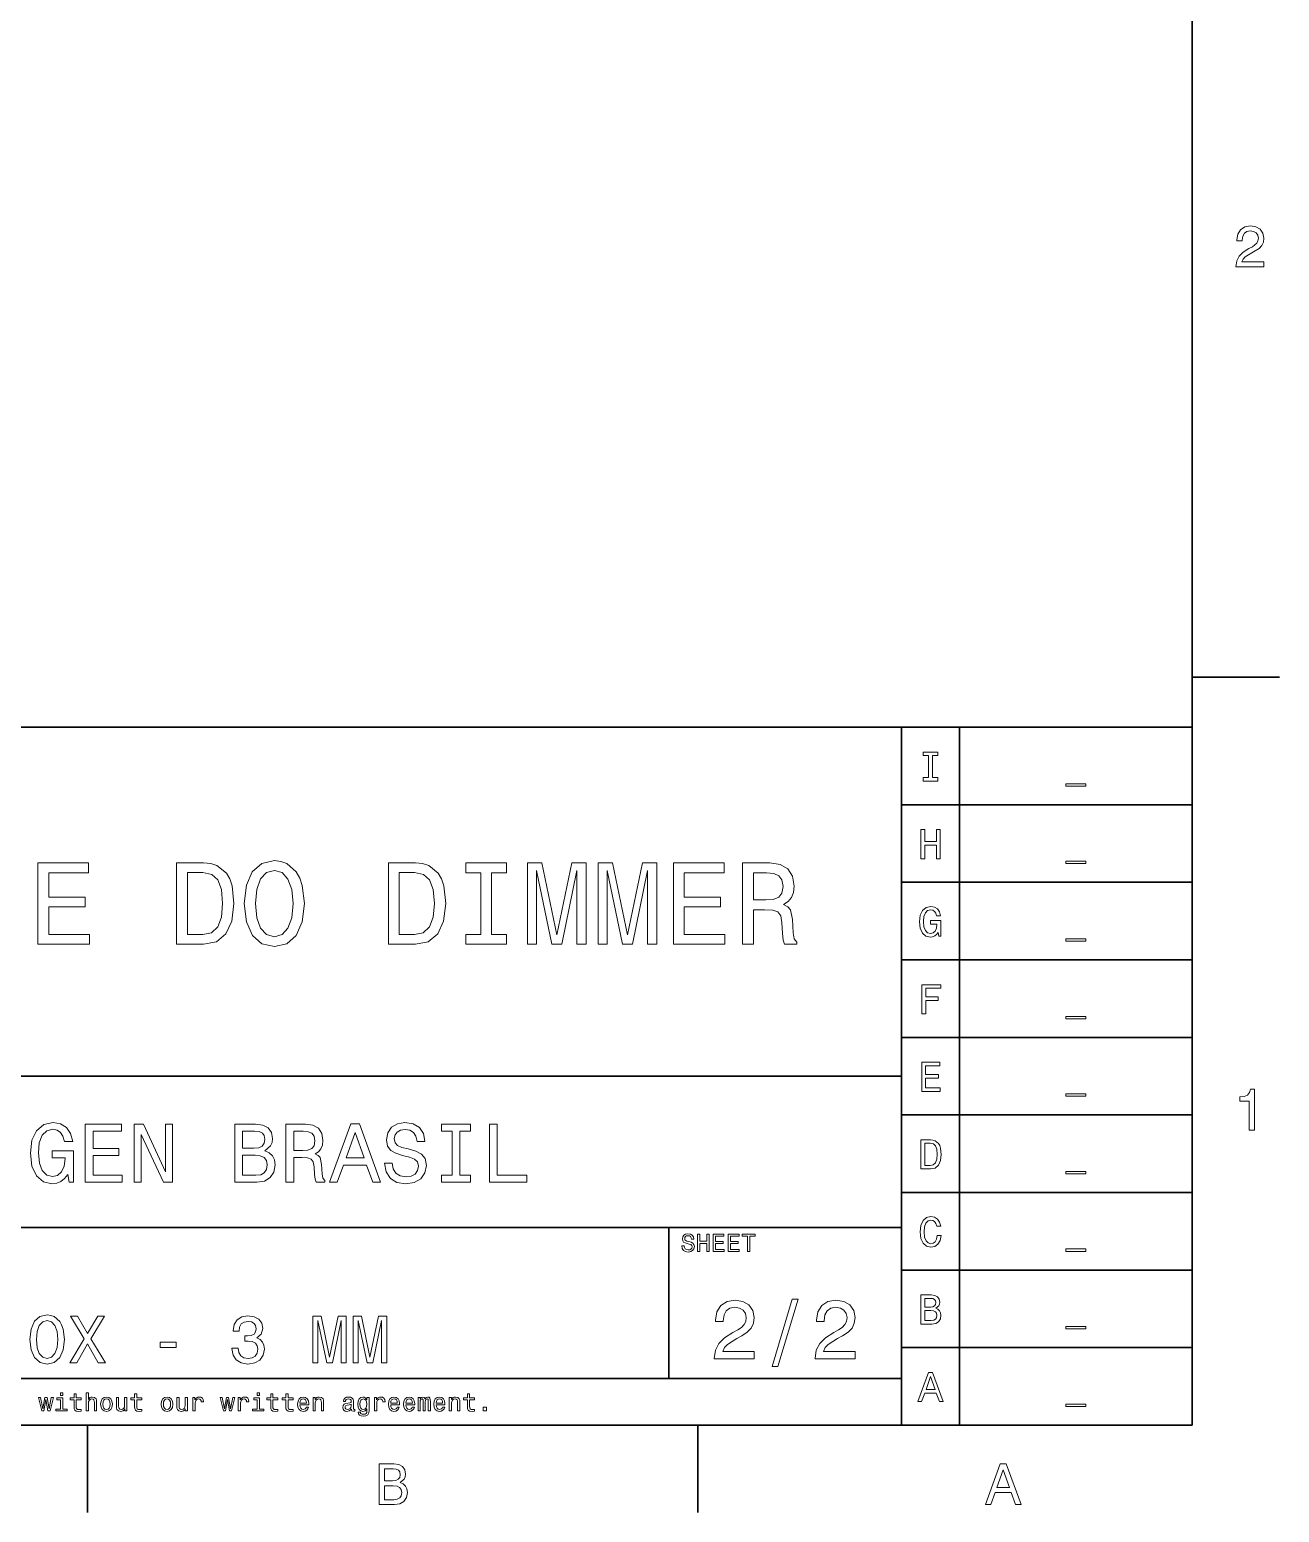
# Model space of a CAD drawing. Extents: x 0 to 420, y 0 to 297.
# Drawn here: x 310 to 417.5, y 2.5 to 130 of the extents above; entities that cross this region are included whole.
import ezdxf

# ---------------------------------------------------------------- set-up
doc = ezdxf.new("R2010")
doc.units = 0

msp = doc.modelspace()

# ---------------------------------------------------------------- linework, layer by layer
at = {"color": 7, "lineweight": 35}
for p, q in [((410, 10), (410, 287)), ((220, 70), (410, 70)), ((385, 10), (385, 70)), ((390, 10), (390, 70)), ((410, 70), (410, 10)), ((385, 63.333332), (410, 63.333332)), ((385, 56.666668), (410, 56.666668)), ((385, 50), (410, 50)), ((385, 43.333332), (410, 43.333332)), ((220, 40), (385, 40)), ((385, 36.666668), (410, 36.666668)), ((385, 30), (410, 30)), ((220, 27), (385, 27)), ((385, 23.333334), (410, 23.333334)), ((385, 16.666666), (410, 16.666666)), ((220, 14), (385, 14)), ((10, 10), (410, 10)), ((220, 10), (410, 10))]:
    msp.add_line(p, q, dxfattribs=at)
at = {"color": 7, "lineweight": 35, "ltscale": 0.1875}
for p, q in [((410, 74.300003), (417.5, 74.300003)), ((315, 10), (315, 2.5)), ((367.5, 10), (367.5, 2.5))]:
    msp.add_line(p, q, dxfattribs=at)
at = {"color": 7, "lineweight": 35, "ltscale": 0.325}
msp.add_line((365, 14), (365, 27), dxfattribs=at)
at = {"color": 7, "lineweight": 13}
for points in [[(413.76947, 109.566788), (416.175079, 109.566788), (416.175079, 110.000504), (414.273773, 110.000504), (414.3797, 110.237534), (414.561249, 110.434219), (415.121033, 110.79229), (415.418579, 110.943588), (415.751434, 111.160446), (415.988464, 111.412613), (416.124634, 111.710159), (416.175079, 112.048058), (416.089355, 112.471687), (415.852325, 112.804543), (415.489197, 113.016357), (415.020172, 113.092003), (414.536041, 113.006271), (414.167877, 112.769234), (413.930847, 112.390999), (413.850159, 111.891716), (413.850159, 111.821114), (414.309082, 111.821114), (414.309082, 111.861458), (414.354462, 112.204399), (414.490631, 112.456558), (414.707489, 112.617943), (414.994965, 112.673416), (415.287476, 112.622986), (415.504333, 112.496902), (415.645538, 112.300217), (415.695984, 112.053101), (415.660675, 111.821114), (415.56485, 111.624428), (415.403473, 111.452957), (415.181549, 111.301659), (414.884003, 111.140274), (414.389771, 110.827591), (414.041779, 110.494743), (413.835022, 110.091286), (413.76947, 109.581917)], [(387.33429, 65.659821), (386.873199, 65.659821), (386.873199, 65.357224), (388.126801, 65.357224), (388.126801, 65.659821), (387.66571, 65.659821), (387.66571, 67.554626), (388.126801, 67.554626), (388.126801, 67.857224), (386.873199, 67.857224), (386.873199, 67.554626), (387.33429, 67.554626)], [(399.132568, 65.140724), (399.132568, 64.938995), (400.867432, 64.938995), (400.867432, 65.140724)], [(386.664276, 58.690563), (386.999298, 58.690563), (386.999298, 59.864914), (388.000732, 59.864914), (388.000732, 58.690563), (388.332123, 58.690563), (388.332123, 61.190563), (388.000732, 61.190563), (388.000732, 60.171112), (386.999298, 60.171112), (386.999298, 61.190563), (386.664276, 61.190563)], [(310.737732, 51.333572), (315.175781, 51.333572), (315.175781, 52.180836), (311.66571, 52.180836), (311.66571, 54.551151), (314.792511, 54.551151), (314.792511, 55.388329), (311.66571, 55.388329), (311.66571, 57.486309), (315.095093, 57.486309), (315.095093, 58.333572), (310.737732, 58.333572)], [(324.989899, 58.333572), (322.659943, 58.333572), (322.659943, 51.333572), (324.989899, 51.333572), (326.089325, 51.555473), (326.906342, 52.231266), (327.410645, 53.330692), (327.592224, 54.833572), (327.430847, 56.366714), (327.229095, 56.971901), (326.946686, 57.456051), (326.129669, 58.111671), (325.595093, 58.273052)], [(324.919312, 57.496395), (325.685883, 57.3451), (326.210388, 56.881123), (326.523041, 56.054031), (326.623901, 54.833572), (326.51297, 53.653458), (326.200287, 52.826366), (325.66571, 52.33213), (324.919312, 52.17075), (323.597992, 52.17075), (323.597992, 57.496395)], [(328.479828, 54.833572), (328.661377, 53.260086), (329.185883, 52.100143), (330.002869, 51.384007), (331.072052, 51.14193), (332.131104, 51.384007), (332.958221, 52.100143), (333.472626, 53.260086), (333.664246, 54.833572), (333.472626, 56.396973), (333.250732, 57.032421), (332.958221, 57.556915), (332.131104, 58.273052), (331.626801, 58.454609), (331.072052, 58.525215), (329.992798, 58.273052), (329.175781, 57.567001), (328.661377, 56.407059)], [(329.44812, 54.833572), (329.559082, 56.054031), (329.891937, 56.951729), (330.406342, 57.496395), (331.072052, 57.688038), (331.727661, 57.496395), (332.242065, 56.941643), (332.574921, 56.043945), (332.695953, 54.833572), (332.574921, 53.61311), (332.242065, 52.715416), (331.727661, 52.17075), (331.072052, 51.989193), (330.406342, 52.17075), (329.891937, 52.715416), (329.559082, 53.603024)], [(343.206055, 58.333572), (340.876068, 58.333572), (340.876068, 51.333572), (343.206055, 51.333572), (344.305481, 51.555473), (345.122467, 52.231266), (345.626801, 53.330692), (345.80835, 54.833572), (345.646973, 56.366714), (345.445251, 56.971901), (345.162811, 57.456051), (344.345825, 58.111671), (343.811218, 58.273052)], [(343.135437, 57.496395), (343.902008, 57.3451), (344.426514, 56.881123), (344.739197, 56.054031), (344.840057, 54.833572), (344.729095, 53.653458), (344.416412, 52.826366), (343.881836, 52.33213), (343.135437, 52.17075), (341.814117, 52.17075), (341.814117, 57.496395)], [(348.824188, 52.180836), (347.533142, 52.180836), (347.533142, 51.333572), (351.043213, 51.333572), (351.043213, 52.180836), (349.752136, 52.180836), (349.752136, 57.486309), (351.043213, 57.486309), (351.043213, 58.333572), (347.533142, 58.333572), (347.533142, 57.486309), (348.824188, 57.486309)], [(352.838623, 51.333572), (353.615265, 51.333572), (353.615265, 57.688038), (354.926514, 51.333572), (355.793945, 51.333572), (357.095093, 57.688038), (357.095093, 51.333572), (357.881836, 51.333572), (357.881836, 58.333572), (356.651276, 58.333572), (355.360229, 52.160664), (354.079224, 58.333572), (352.838623, 58.333572)], [(358.910645, 51.333572), (359.687317, 51.333572), (359.687317, 57.688038), (360.998535, 51.333572), (361.865967, 51.333572), (363.167145, 57.688038), (363.167145, 51.333572), (363.953888, 51.333572), (363.953888, 58.333572), (362.723328, 58.333572), (361.432251, 52.160664), (360.151276, 58.333572), (358.910645, 58.333572)], [(365.386169, 51.333572), (369.824188, 51.333572), (369.824188, 52.180836), (366.314087, 52.180836), (366.314087, 54.551151), (369.440918, 54.551151), (369.440918, 55.388329), (366.314087, 55.388329), (366.314087, 57.486309), (369.7435, 57.486309), (369.7435, 58.333572), (365.386169, 58.333572)], [(371.327087, 51.333572), (372.265106, 51.333572), (372.265106, 54.288902), (373.223328, 54.288902), (373.929382, 54.258644), (374.373169, 54.117435), (374.615265, 53.78458), (374.716125, 53.18948), (374.766541, 52.2817), (374.827087, 51.6866), (374.94812, 51.333572), (376.007202, 51.333572), (376.007202, 51.525215), (375.775208, 51.807636), (375.694519, 52.33213), (375.623901, 53.461815), (375.452423, 54.298988), (375.220459, 54.561237), (374.85733, 54.75288), (375.260803, 55.005043), (375.543213, 55.358067), (375.724762, 55.801872), (375.785278, 56.336456), (375.644073, 57.183716), (375.240601, 57.819164), (374.574921, 58.20245), (373.667114, 58.333572), (371.327087, 58.333572)], [(373.404877, 57.476223), (374.020142, 57.415707), (374.453857, 57.224064), (374.726196, 56.871037), (374.816986, 56.31628), (374.716125, 55.731266), (374.443787, 55.378242), (373.979797, 55.196686), (373.34436, 55.146252), (372.265106, 55.146252), (372.265106, 57.476223)], [(399.132568, 58.474064), (399.132568, 58.272335), (400.867432, 58.272335), (400.867432, 58.474064)], [(388.159241, 52.35891), (388.220459, 52.023895), (388.400574, 52.023895), (388.400574, 53.37476), (387.489197, 53.37476), (387.489197, 53.068565), (388.051147, 53.068565), (388.051147, 53.046951), (388.007935, 52.715538), (387.89267, 52.470581), (387.716156, 52.315681), (387.496399, 52.265251), (387.251434, 52.33009), (387.060516, 52.524616), (386.938049, 52.845222), (386.894806, 53.284702), (386.934448, 53.720581), (387.056915, 54.041187), (387.251434, 54.23571), (387.514404, 54.304153), (387.694519, 54.268131), (387.842224, 54.167267), (387.950287, 53.997959), (388.011536, 53.771015), (388.368164, 53.771015), (388.274506, 54.116837), (388.097992, 54.376202), (387.849426, 54.534702), (387.536041, 54.592339), (387.125366, 54.502281), (386.815552, 54.239311), (386.617432, 53.825047), (386.548981, 53.273895), (386.617432, 52.719139), (386.815552, 52.304874), (387.107361, 52.041908), (387.474792, 51.955452), (387.680115, 51.984268), (387.863831, 52.056316), (388.022339, 52.182396)], [(399.132568, 51.807396), (399.132568, 51.605667), (400.867432, 51.605667), (400.867432, 51.807396)], [(386.761536, 45.357231), (387.096558, 45.357231), (387.096558, 46.506367), (388.148407, 46.506367), (388.148407, 46.805359), (387.096558, 46.805359), (387.096558, 47.554638), (388.389771, 47.554638), (388.389771, 47.857231), (386.761536, 47.857231)], [(399.132568, 45.140732), (399.132568, 44.939003), (400.867432, 44.939003), (400.867432, 45.140732)], [(386.74353, 38.690563), (388.328522, 38.690563), (388.328522, 38.993156), (387.074921, 38.993156), (387.074921, 39.839699), (388.19165, 39.839699), (388.19165, 40.138691), (387.074921, 40.138691), (387.074921, 40.88797), (388.299713, 40.88797), (388.299713, 41.190563), (386.74353, 41.190563)], [(399.132568, 38.474064), (399.132568, 38.272335), (400.867432, 38.272335), (400.867432, 38.474064)], [(414.909241, 35.366787), (415.368164, 35.366787), (415.368164, 38.892002), (415.025208, 38.892002), (414.934448, 38.584366), (414.752899, 38.377594), (414.475525, 38.256557), (414.092224, 38.216209), (414.092224, 37.858143), (414.909241, 37.858143)], [(313.306915, 31.551153), (313.429382, 30.881124), (313.789612, 30.881124), (313.789612, 33.582855), (311.966858, 33.582855), (311.966858, 32.970463), (313.090759, 32.970463), (313.090759, 32.927235), (313.004303, 32.264408), (312.773773, 31.774496), (312.420746, 31.464699), (311.981262, 31.363834), (311.491333, 31.493517), (311.109497, 31.882565), (310.864532, 32.523777), (310.778076, 33.402737), (310.85733, 34.274498), (311.102295, 34.915707), (311.491333, 35.304756), (312.017273, 35.441643), (312.377502, 35.369598), (312.672913, 35.16787), (312.889038, 34.82925), (313.011536, 34.375362), (313.724792, 34.375362), (313.537445, 35.067001), (313.184418, 35.585735), (312.687317, 35.902737), (312.060516, 36.018013), (311.239197, 35.837898), (310.619598, 35.311958), (310.223328, 34.483429), (310.086456, 33.381126), (310.223328, 32.271614), (310.619598, 31.443085), (311.203156, 30.917147), (311.938019, 30.744236), (312.348694, 30.801874), (312.716125, 30.945967), (313.033142, 31.198128)], [(314.812683, 30.881124), (317.982697, 30.881124), (317.982697, 31.486311), (315.475494, 31.486311), (315.475494, 33.179394), (317.708923, 33.179394), (317.708923, 33.777378), (315.475494, 33.777378), (315.475494, 35.275936), (317.925049, 35.275936), (317.925049, 35.881126), (314.812683, 35.881126)], [(319.020172, 30.881124), (319.618134, 30.881124), (319.618134, 34.980549), (321.534576, 30.881124), (322.305481, 30.881124), (322.305481, 35.881126), (321.700287, 35.881126), (321.700287, 31.7817), (319.805481, 35.881126), (319.020172, 35.881126)], [(330.237732, 33.582855), (330.742065, 34.000721), (330.871765, 34.2817), (330.914978, 34.627522), (330.82132, 35.16787), (330.540344, 35.556915), (330.086456, 35.79467), (329.452454, 35.881126), (327.672913, 35.881126), (327.672913, 30.881124), (329.553314, 30.881124), (330.223328, 30.981989), (330.720459, 31.277378), (331.030243, 31.745678), (331.138306, 32.379684), (331.073486, 32.804756), (330.900574, 33.157784), (330.619598, 33.417149)], [(332.067719, 30.881124), (332.737732, 30.881124), (332.737732, 32.992077), (333.42218, 32.992077), (333.926514, 32.970463), (334.2435, 32.869598), (334.416412, 32.631844), (334.488464, 32.206772), (334.524475, 31.558357), (334.567719, 31.133286), (334.654175, 30.881124), (335.410645, 30.881124), (335.410645, 31.018013), (335.244934, 31.219742), (335.187317, 31.594381), (335.136871, 32.401299), (335.014404, 32.999279), (334.848694, 33.1866), (334.589325, 33.323486), (334.877502, 33.503601), (335.079254, 33.755764), (335.208923, 34.072765), (335.252167, 34.454613), (335.151306, 35.059799), (334.863098, 35.513687), (334.387604, 35.787464), (333.739197, 35.881126), (332.067719, 35.881126)], [(335.82132, 30.881124), (336.484131, 30.881124), (337.010071, 32.350864), (339.005768, 32.350864), (339.531677, 30.881124), (340.208923, 30.881124), (338.378967, 35.888329), (337.644073, 35.888329)], [(341.210358, 32.530979), (340.554749, 32.530979), (340.698853, 31.767292), (341.059082, 31.205332), (341.613831, 30.866714), (342.363098, 30.744236), (343.105194, 30.85951), (343.659943, 31.176514), (344.01297, 31.673632), (344.142639, 32.32925), (344.034576, 32.920029), (343.731995, 33.301872), (343.242065, 33.554035), (342.586456, 33.741356), (342.024475, 33.878242), (341.657043, 34.036743), (341.44812, 34.267292), (341.38327, 34.627522), (341.44812, 34.951729), (341.635437, 35.196686), (341.923615, 35.362392), (342.319885, 35.420029), (342.723328, 35.347984), (343.040344, 35.153458), (343.249268, 34.82925), (343.350128, 34.389771), (344.005768, 34.389771), (344.005768, 34.404179), (343.890472, 35.081413), (343.55188, 35.585735), (343.018738, 35.902737), (342.298279, 36.010807), (341.649841, 35.902737), (341.145538, 35.600143), (340.82132, 35.131844), (340.706055, 34.526657), (340.799713, 33.986313), (341.073486, 33.618877), (341.505768, 33.37392), (342.096527, 33.1866), (342.680115, 33.020893), (343.119598, 32.862392), (343.386169, 32.631844), (343.479828, 32.257206), (343.393372, 31.87536), (343.170013, 31.587177), (342.831421, 31.407061), (342.391937, 31.349424), (341.902008, 31.428675), (341.527374, 31.659222), (341.289612, 32.033863)], [(346.354462, 31.486311), (345.432281, 31.486311), (345.432281, 30.881124), (347.939484, 30.881124), (347.939484, 31.486311), (347.017273, 31.486311), (347.017273, 35.275936), (347.939484, 35.275936), (347.939484, 35.881126), (345.432281, 35.881126), (345.432281, 35.275936), (346.354462, 35.275936)], [(349.560516, 30.881124), (352.773773, 30.881124), (352.773773, 31.486311), (350.223328, 31.486311), (350.223328, 35.881126), (349.560516, 35.881126)], [(329.315552, 33.806198), (328.335724, 33.806198), (328.335724, 35.283142), (329.373199, 35.283142), (329.762238, 35.239914), (330.036011, 35.110229), (330.201721, 34.886887), (330.259369, 34.555477), (330.194519, 34.224064), (330.021606, 33.993515), (329.726227, 33.849422)], [(333.55188, 35.268734), (333.991333, 35.225506), (334.301147, 35.088615), (334.495667, 34.836456), (334.560516, 34.440201), (334.488464, 34.022335), (334.293945, 33.770172), (333.962524, 33.640491), (333.508636, 33.604469), (332.737732, 33.604469), (332.737732, 35.268734)], [(337.240631, 32.963257), (338.011536, 35.16787), (338.78241, 32.963257)], [(387.496399, 34.523895), (386.664276, 34.523895), (386.664276, 32.023895), (387.496399, 32.023895), (387.889038, 32.103146), (388.180847, 32.344501), (388.360962, 32.737152), (388.425812, 33.273895), (388.368164, 33.821445), (388.296112, 34.037582), (388.195251, 34.210495), (387.903473, 34.444645), (387.712555, 34.502281)], [(329.47406, 31.479107), (328.335724, 31.479107), (328.335724, 33.201008), (329.40921, 33.201008), (329.863098, 33.150578), (330.187317, 32.999279), (330.381836, 32.739914), (330.446686, 32.365273), (330.381836, 31.969021), (330.201721, 31.695246), (329.899139, 31.529539)], [(387.471191, 34.224903), (387.744965, 34.170868), (387.932281, 34.005165), (388.043945, 33.709774), (388.079987, 33.273895), (388.040344, 32.852425), (387.92868, 32.557037), (387.737762, 32.380524), (387.471191, 32.322887), (386.999298, 32.322887), (386.999298, 34.224903)], [(399.132568, 31.807396), (399.132568, 31.605667), (400.867432, 31.605667), (400.867432, 31.807396)], [(388.083588, 26.286623), (388.011536, 25.984028), (387.89267, 25.767891), (387.726959, 25.634605), (387.53244, 25.591377), (387.298279, 25.656219), (387.114563, 25.850742), (386.992065, 26.167746), (386.952454, 26.607227), (386.992065, 27.043106), (387.110962, 27.363712), (387.294678, 27.558235), (387.53244, 27.62668), (387.705322, 27.590656), (387.853027, 27.489792), (387.968292, 27.327688), (388.047546, 27.104345), (388.389771, 27.104345), (388.281708, 27.446564), (388.094391, 27.705931), (387.838623, 27.868034), (387.53244, 27.925671), (387.150574, 27.835613), (386.858795, 27.583452), (386.671478, 27.169188), (386.606628, 26.607227), (386.671478, 26.045267), (386.858795, 25.631002), (387.150574, 25.375238), (387.53244, 25.288784), (387.867432, 25.357227), (388.137604, 25.548149), (388.328522, 25.861549), (388.429413, 26.286623)], [(366.309082, 25.413544), (366.112396, 25.413544), (366.155609, 25.184437), (366.263702, 25.015848), (366.430115, 24.914265), (366.654907, 24.87752), (366.877533, 24.912102), (367.043945, 25.007204), (367.149841, 25.15634), (367.188751, 25.353025), (367.156342, 25.530258), (367.065552, 25.644812), (366.918579, 25.720461), (366.721893, 25.776655), (366.553314, 25.817722), (366.443085, 25.865273), (366.380402, 25.934437), (366.360962, 26.042505), (366.380402, 26.139769), (366.436584, 26.213255), (366.523041, 26.262968), (366.641937, 26.280258), (366.76297, 26.258644), (366.858063, 26.200287), (366.920746, 26.103025), (366.951019, 25.97118), (367.147705, 25.97118), (367.147705, 25.975504), (367.113098, 26.178673), (367.011536, 26.329969), (366.851593, 26.425072), (366.635437, 26.457491), (366.440918, 26.425072), (366.289612, 26.334293), (366.192352, 26.193804), (366.157776, 26.012247), (366.185883, 25.850143), (366.268005, 25.739912), (366.397705, 25.666426), (366.574921, 25.610229), (366.75, 25.560518), (366.881836, 25.512968), (366.961823, 25.443804), (366.989899, 25.331411), (366.963989, 25.216858), (366.896973, 25.130402), (366.79538, 25.076368), (366.663544, 25.059076), (366.516571, 25.082851), (366.404175, 25.152016), (366.332855, 25.264408)], [(367.450287, 24.918587), (367.651306, 24.918587), (367.651306, 25.623198), (368.252167, 25.623198), (368.252167, 24.918587), (368.451019, 24.918587), (368.451019, 26.418587), (368.252167, 26.418587), (368.252167, 25.806915), (367.651306, 25.806915), (367.651306, 26.418587), (367.450287, 26.418587)], [(368.798981, 24.918587), (369.75, 24.918587), (369.75, 25.100143), (368.997833, 25.100143), (368.997833, 25.608068), (369.667877, 25.608068), (369.667877, 25.787462), (368.997833, 25.787462), (368.997833, 26.23703), (369.732697, 26.23703), (369.732697, 26.418587), (368.798981, 26.418587)], [(370.100159, 24.918587), (371.051147, 24.918587), (371.051147, 25.100143), (370.298981, 25.100143), (370.298981, 25.608068), (370.969025, 25.608068), (370.969025, 25.787462), (370.298981, 25.787462), (370.298981, 26.23703), (371.033875, 26.23703), (371.033875, 26.418587), (370.100159, 26.418587)], [(371.755768, 24.918587), (371.95462, 24.918587), (371.95462, 26.23703), (372.408508, 26.23703), (372.408508, 26.418587), (371.299713, 26.418587), (371.299713, 26.23703), (371.755768, 26.23703)], [(399.132568, 25.14073), (399.132568, 24.939001), (400.867432, 24.939001), (400.867432, 25.14073)], [(368.904907, 15.700288), (372.341492, 15.700288), (372.341492, 16.319885), (369.625366, 16.319885), (369.776642, 16.658501), (370.036011, 16.939482), (370.835724, 17.451008), (371.260803, 17.667147), (371.736298, 17.976944), (372.074921, 18.337175), (372.26944, 18.762247), (372.341492, 19.244957), (372.219025, 19.850143), (371.880402, 20.325647), (371.361664, 20.628242), (370.69165, 20.736311), (370, 20.613832), (369.47406, 20.275215), (369.135437, 19.734871), (369.020172, 19.021614), (369.020172, 18.92075), (369.675781, 18.92075), (369.675781, 18.978386), (369.740631, 19.4683), (369.93515, 19.828529), (370.244965, 20.059078), (370.655609, 20.138329), (371.073486, 20.066282), (371.38327, 19.886166), (371.585022, 19.605186), (371.657043, 19.252161), (371.606628, 18.92075), (371.469727, 18.639769), (371.239197, 18.394812), (370.92218, 18.178675), (370.497101, 17.948126), (369.791077, 17.50144), (369.293945, 17.025936), (368.998566, 16.449568), (368.904907, 15.721902)], [(373.876068, 15.030259), (374.373199, 15.030259), (376.116699, 20.837175), (375.612396, 20.837175)], [(377.579254, 15.700288), (381.015839, 15.700288), (381.015839, 16.319885), (378.299713, 16.319885), (378.451019, 16.658501), (378.710358, 16.939482), (379.510071, 17.451008), (379.93515, 17.667147), (380.410645, 17.976944), (380.749268, 18.337175), (380.943787, 18.762247), (381.015839, 19.244957), (380.893372, 19.850143), (380.554749, 20.325647), (380.036011, 20.628242), (379.365997, 20.736311), (378.674347, 20.613832), (378.148407, 20.275215), (377.809784, 19.734871), (377.694519, 19.021614), (377.694519, 18.92075), (378.350128, 18.92075), (378.350128, 18.978386), (378.414978, 19.4683), (378.609497, 19.828529), (378.919312, 20.059078), (379.329956, 20.138329), (379.747833, 20.066282), (380.057617, 19.886166), (380.259369, 19.605186), (380.331421, 19.252161), (380.280975, 18.92075), (380.144073, 18.639769), (379.913544, 18.394812), (379.596527, 18.178675), (379.171478, 17.948126), (378.465424, 17.50144), (377.968292, 17.025936), (377.672913, 16.449568), (377.579254, 15.721902)], [(387.950287, 20.041426), (388.202454, 20.250359), (388.267303, 20.39085), (388.28891, 20.563761), (388.242065, 20.833933), (388.101593, 21.028458), (387.874634, 21.147333), (387.557648, 21.190561), (386.667877, 21.190561), (386.667877, 18.690561), (387.608063, 18.690561), (387.943085, 18.740993), (388.19165, 18.888687), (388.346558, 19.122837), (388.400574, 19.43984), (388.368164, 19.652376), (388.281708, 19.82889), (388.141205, 19.958572)], [(387.489197, 20.153097), (386.999298, 20.153097), (386.999298, 20.891569), (387.518005, 20.891569), (387.712555, 20.869957), (387.849426, 20.805115), (387.932281, 20.693443), (387.96109, 20.527737), (387.92868, 20.36203), (387.842224, 20.246758), (387.694519, 20.174711)], [(310.048981, 17.360229), (310.15271, 16.461096), (310.452423, 15.798271), (310.919281, 15.389049), (311.530243, 15.25072), (312.135437, 15.389049), (312.608063, 15.798271), (312.902008, 16.461096), (313.011505, 17.360229), (312.902008, 18.253601), (312.775208, 18.616714), (312.608063, 18.916426), (312.135437, 19.325649), (311.847229, 19.429394), (311.530243, 19.46974), (310.913513, 19.325649), (310.446655, 18.92219), (310.15271, 18.259365)], [(313.472595, 15.36023), (314.077789, 15.36023), (314.994232, 16.979828), (315.927948, 15.36023), (316.538879, 15.36023), (315.288177, 17.417868), (316.475494, 19.365993), (315.893341, 19.365993), (315.011505, 17.884726), (314.146942, 19.365993), (313.541779, 19.365993), (314.723328, 17.412104)], [(327.426483, 16.616714), (327.426483, 16.576368), (327.518707, 16.023054), (327.789612, 15.608069), (328.216125, 15.342939), (328.780945, 15.244957), (329.380371, 15.342939), (329.829956, 15.596541), (330.118134, 16), (330.221893, 16.518732), (330.175781, 16.858789), (330.048981, 17.135447), (329.841492, 17.348703), (329.564819, 17.504322), (329.939453, 17.815561), (330.072021, 18.311239), (329.985565, 18.760807), (329.737732, 19.100864), (329.33429, 19.314121), (328.780945, 19.38905), (328.262238, 19.296829), (327.864532, 19.043228), (327.605164, 18.639769), (327.518707, 18.103746), (327.518707, 18.0634), (328.031677, 18.0634), (328.077789, 18.432276), (328.227661, 18.697407), (328.469727, 18.858789), (328.809784, 18.916426), (329.109497, 18.870317), (329.328522, 18.749279), (329.46106, 18.553314), (329.512939, 18.288185), (329.46106, 18.005764), (329.322754, 17.815561), (329.080688, 17.700289), (328.752136, 17.665707), (328.527344, 17.671471), (328.527344, 17.216139), (328.809784, 17.227665), (329.172882, 17.175793), (329.443787, 17.037464), (329.605164, 16.812679), (329.662811, 16.518732), (329.599396, 16.184439), (329.432251, 15.9366), (329.167114, 15.78098), (328.815552, 15.729107), (328.452423, 15.786743), (328.187317, 15.959654), (328.020142, 16.236311), (327.956757, 16.616714)], [(334.377502, 15.36023), (334.82132, 15.36023), (334.82132, 18.991354), (335.570587, 15.36023), (336.066254, 15.36023), (336.809784, 18.991354), (336.809784, 15.36023), (337.259338, 15.36023), (337.259338, 19.360229), (336.556183, 19.360229), (335.81842, 15.832853), (335.086426, 19.360229), (334.377502, 19.360229)], [(337.84726, 15.36023), (338.291046, 15.36023), (338.291046, 18.991354), (339.040344, 15.36023), (339.536011, 15.36023), (340.27951, 18.991354), (340.27951, 15.36023), (340.729095, 15.36023), (340.729095, 19.360229), (340.025909, 19.360229), (339.288177, 15.832853), (338.556183, 19.360229), (337.84726, 19.360229)], [(387.568451, 18.989553), (386.999298, 18.989553), (386.999298, 19.850504), (387.536041, 19.850504), (387.76297, 19.825287), (387.925079, 19.74964), (388.022339, 19.619957), (388.054749, 19.432636), (388.022339, 19.234509), (387.932281, 19.097622), (387.780975, 19.014769)], [(310.602295, 17.360229), (310.66568, 18.057636), (310.855896, 18.570604), (311.149841, 18.881844), (311.530243, 18.991354), (311.904877, 18.881844), (312.198822, 18.564842), (312.389038, 18.051872), (312.458191, 17.360229), (312.389038, 16.662825), (312.198822, 16.149857), (311.904877, 15.838616), (311.530243, 15.73487), (311.149841, 15.838616), (310.855896, 16.149857), (310.66568, 16.657061)], [(399.132568, 18.474064), (399.132568, 18.272335), (400.867432, 18.272335), (400.867432, 18.474064)], [(321.242065, 16.680115), (322.636871, 16.680115), (322.636871, 17.135447), (321.242065, 17.135447)], [(386.404907, 12.023895), (386.736328, 12.023895), (386.999298, 12.758765), (387.997131, 12.758765), (388.260101, 12.023895), (388.598694, 12.023895), (387.683716, 14.527497), (387.316284, 14.527497)], [(387.114563, 13.064961), (387.5, 14.167267), (387.885437, 13.064961)], [(312.871765, 12.766211), (312.670776, 12.766211), (312.670776, 12.550073), (312.871765, 12.550073)], [(314.8862, 11.214337), (315.076385, 11.214337), (315.076385, 11.884366), (315.095856, 12.037825), (315.158508, 12.150216), (315.255798, 12.21938), (315.385468, 12.245317), (315.489227, 12.223703), (315.554077, 12.165346), (315.586487, 12.068084), (315.59729, 11.938401), (315.59729, 11.214337), (315.787476, 11.214337), (315.787476, 11.977305), (315.778839, 12.130764), (315.739929, 12.258286), (315.612427, 12.375), (315.413574, 12.416066), (315.305481, 12.400937), (315.212555, 12.359871), (315.134766, 12.295029), (315.076385, 12.206412), (315.076385, 12.766211), (314.8862, 12.766211)], [(329.786804, 12.766211), (329.585785, 12.766211), (329.585785, 12.550073), (329.786804, 12.550073)], [(311.257233, 11.214337), (311.430115, 12.199928), (311.603027, 11.214337), (311.784607, 11.214337), (312.069885, 12.375), (311.886169, 12.375), (311.693817, 11.389409), (311.523071, 12.375), (311.335022, 12.375), (311.164276, 11.389409), (310.971924, 12.375), (310.790344, 12.375), (311.075684, 11.214337)], [(312.865295, 11.37428), (312.865295, 12.336096), (312.376831, 12.336096), (312.376831, 12.173991), (312.67511, 12.173991), (312.67511, 11.37428), (312.286041, 11.37428), (312.286041, 11.214337), (313.258667, 11.214337), (313.258667, 11.37428)], [(313.840088, 12.173991), (313.840088, 11.59258), (313.853058, 11.404539), (313.913574, 11.274856), (314.034607, 11.199207), (314.239929, 11.173271), (314.464722, 11.184078), (314.464722, 11.348343), (314.300446, 11.335375), (314.151306, 11.352666), (314.07135, 11.4067), (314.036774, 11.497478), (314.030273, 11.625), (314.030273, 12.173991), (314.464722, 12.173991), (314.464722, 12.336096), (314.030273, 12.336096), (314.030273, 12.675432), (313.840088, 12.675432), (313.840088, 12.336096), (313.511536, 12.336096), (313.511536, 12.173991)], [(316.131165, 11.793588), (316.165741, 11.5299), (316.265167, 11.335375), (316.422943, 11.214337), (316.634766, 11.173271), (316.844421, 11.214337), (317.002197, 11.333214), (317.101624, 11.527738), (317.138367, 11.793588), (317.101624, 12.057277), (317.002197, 12.253963), (316.844421, 12.372839), (316.634766, 12.416066), (316.422943, 12.372839), (316.265167, 12.251801), (316.165741, 12.057277)], [(316.325684, 11.79575), (316.345123, 11.990274), (316.40564, 12.130764), (316.502899, 12.217219), (316.634766, 12.247478), (316.764435, 12.217219), (316.861694, 12.132925), (316.922211, 11.990274), (316.943848, 11.79575), (316.922211, 11.599064), (316.861694, 11.456412), (316.764435, 11.369957), (316.634766, 11.341859), (316.502899, 11.369957), (316.40564, 11.456412), (316.345123, 11.599064)], [(318.383301, 12.375), (318.193115, 12.375), (318.193115, 11.704971), (318.171509, 11.549352), (318.108826, 11.43696), (318.011566, 11.367796), (317.884033, 11.346182), (317.78244, 11.363473), (317.71759, 11.415346), (317.680847, 11.503963), (317.672211, 11.629323), (317.672211, 12.375), (317.482025, 12.375), (317.482025, 11.612032), (317.488495, 11.458573), (317.529572, 11.331052), (317.654938, 11.214337), (317.855927, 11.173271), (317.963989, 11.188401), (318.056946, 11.227305), (318.136902, 11.294309), (318.201752, 11.391571), (318.201752, 11.214337), (318.383301, 11.214337)], [(319.044708, 12.173991), (319.044708, 11.59258), (319.057678, 11.404539), (319.118195, 11.274856), (319.239227, 11.199207), (319.44455, 11.173271), (319.669342, 11.184078), (319.669342, 11.348343), (319.505066, 11.335375), (319.355957, 11.352666), (319.27597, 11.4067), (319.241394, 11.497478), (319.234894, 11.625), (319.234894, 12.173991), (319.669342, 12.173991), (319.669342, 12.336096), (319.234894, 12.336096), (319.234894, 12.675432), (319.044708, 12.675432), (319.044708, 12.336096), (318.716187, 12.336096), (318.716187, 12.173991)], [(321.335754, 11.793588), (321.370361, 11.5299), (321.469788, 11.335375), (321.627563, 11.214337), (321.839355, 11.173271), (322.049011, 11.214337), (322.206818, 11.333214), (322.306213, 11.527738), (322.342987, 11.793588), (322.306213, 12.057277), (322.206818, 12.253963), (322.049011, 12.372839), (321.839355, 12.416066), (321.627563, 12.372839), (321.469788, 12.251801), (321.370361, 12.057277)], [(321.530304, 11.79575), (321.549744, 11.990274), (321.61026, 12.130764), (321.70752, 12.217219), (321.839355, 12.247478), (321.969055, 12.217219), (322.066315, 12.132925), (322.126831, 11.990274), (322.148438, 11.79575), (322.126831, 11.599064), (322.066315, 11.456412), (321.969055, 11.369957), (321.839355, 11.341859), (321.70752, 11.369957), (321.61026, 11.456412), (321.549744, 11.599064)], [(323.587952, 12.375), (323.397736, 12.375), (323.397736, 11.704971), (323.376129, 11.549352), (323.313446, 11.43696), (323.216187, 11.367796), (323.088654, 11.346182), (322.987061, 11.363473), (322.922241, 11.415346), (322.885498, 11.503963), (322.876831, 11.629323), (322.876831, 12.375), (322.686646, 12.375), (322.686646, 11.612032), (322.693115, 11.458573), (322.734192, 11.331052), (322.859558, 11.214337), (323.060547, 11.173271), (323.16864, 11.188401), (323.261566, 11.227305), (323.341553, 11.294309), (323.406372, 11.391571), (323.406372, 11.214337), (323.587952, 11.214337)], [(324.065613, 11.214337), (324.255798, 11.214337), (324.255798, 11.877882), (324.275269, 12.037825), (324.333618, 12.152378), (324.428711, 12.221542), (324.556244, 12.245317), (324.651337, 12.230187), (324.722656, 12.18696), (324.7659, 12.113473), (324.781006, 12.01405), (324.973389, 12.01405), (324.947449, 12.189121), (324.876129, 12.314482), (324.757263, 12.39013), (324.595154, 12.416066), (324.484924, 12.398775), (324.389801, 12.355548), (324.305511, 12.282061), (324.238525, 12.182637), (324.238525, 12.375), (324.065613, 12.375)], [(326.871094, 11.214337), (327.044006, 12.199928), (327.216919, 11.214337), (327.398468, 11.214337), (327.683777, 12.375), (327.500061, 12.375), (327.307678, 11.389409), (327.136932, 12.375), (326.948883, 12.375), (326.778137, 11.389409), (326.585785, 12.375), (326.404236, 12.375), (326.689514, 11.214337)], [(327.969055, 11.214337), (328.159271, 11.214337), (328.159271, 11.877882), (328.178711, 12.037825), (328.237091, 12.152378), (328.332184, 12.221542), (328.459717, 12.245317), (328.55481, 12.230187), (328.626129, 12.18696), (328.669373, 12.113473), (328.684479, 12.01405), (328.876831, 12.01405), (328.850922, 12.189121), (328.779602, 12.314482), (328.660706, 12.39013), (328.498596, 12.416066), (328.388367, 12.398775), (328.293274, 12.355548), (328.208984, 12.282061), (328.141968, 12.182637), (328.141968, 12.375), (327.969055, 12.375)], [(329.780304, 11.37428), (329.780304, 12.336096), (329.29184, 12.336096), (329.29184, 12.173991), (329.590118, 12.173991), (329.590118, 11.37428), (329.20105, 11.37428), (329.20105, 11.214337), (330.173676, 11.214337), (330.173676, 11.37428)], [(330.755096, 12.173991), (330.755096, 11.59258), (330.768066, 11.404539), (330.828583, 11.274856), (330.949615, 11.199207), (331.154968, 11.173271), (331.37973, 11.184078), (331.37973, 11.348343), (331.215454, 11.335375), (331.066345, 11.352666), (330.986359, 11.4067), (330.951782, 11.497478), (330.945313, 11.625), (330.945313, 12.173991), (331.37973, 12.173991), (331.37973, 12.336096), (330.945313, 12.336096), (330.945313, 12.675432), (330.755096, 12.675432), (330.755096, 12.336096), (330.426575, 12.336096), (330.426575, 12.173991)], [(332.056244, 12.173991), (332.056244, 11.59258), (332.069214, 11.404539), (332.12973, 11.274856), (332.250793, 11.199207), (332.456116, 11.173271), (332.680908, 11.184078), (332.680908, 11.348343), (332.516632, 11.335375), (332.367493, 11.352666), (332.287537, 11.4067), (332.25293, 11.497478), (332.24646, 11.625), (332.24646, 12.173991), (332.680908, 12.173991), (332.680908, 12.336096), (332.24646, 12.336096), (332.24646, 12.675432), (332.056244, 12.675432), (332.056244, 12.336096), (331.727722, 12.336096), (331.727722, 12.173991)], [(333.268799, 11.739553), (334.029602, 11.739553), (334.031769, 11.82817), (333.997192, 12.076729), (333.902069, 12.262609), (333.750793, 12.375), (333.549774, 12.416066), (333.353088, 12.372839), (333.201782, 12.251801), (333.104523, 12.055116), (333.069946, 11.79575), (333.102356, 11.5299), (333.199615, 11.335375), (333.348755, 11.214337), (333.543274, 11.173271), (333.711884, 11.201369), (333.85022, 11.274856), (333.951782, 11.391571), (334.010132, 11.547191), (333.822113, 11.547191), (333.783203, 11.460735), (333.72699, 11.395893), (333.567078, 11.34402), (333.443848, 11.367796), (333.350922, 11.443444), (333.290405, 11.566643), (333.268799, 11.733069)], [(333.268799, 11.899496), (333.292572, 12.048632), (333.350922, 12.158862), (333.439545, 12.225864), (333.556244, 12.24964), (333.670807, 12.225864), (333.75943, 12.158862), (333.813477, 12.048632), (333.832916, 11.899496)], [(334.403503, 11.214337), (334.593719, 11.214337), (334.593719, 11.884366), (334.613159, 12.037825), (334.675842, 12.150216), (334.773132, 12.21938), (334.902802, 12.245317), (335.006531, 12.223703), (335.071381, 12.165346), (335.103821, 12.068084), (335.114624, 11.938401), (335.114624, 11.214337), (335.30481, 11.214337), (335.30481, 11.977305), (335.296173, 12.130764), (335.257263, 12.258286), (335.129761, 12.375), (334.930908, 12.416066), (334.820679, 12.400937), (334.727722, 12.359871), (334.647766, 12.290707), (334.585083, 12.197767), (334.585083, 12.375), (334.403503, 12.375)], [(337.695313, 11.365634), (337.695313, 11.35915), (337.706116, 11.285663), (337.738525, 11.233789), (337.874695, 11.192723), (337.980621, 11.210014), (337.980621, 11.356989), (337.935242, 11.350505), (337.874695, 11.378602), (337.863892, 11.465057), (337.863892, 12.065923), (337.837952, 12.21938), (337.762329, 12.32745), (337.630463, 12.392291), (337.44458, 12.416066), (337.263031, 12.39013), (337.129028, 12.316643), (337.044739, 12.202089), (337.016632, 12.050793), (337.016632, 12.037825), (337.187378, 12.037825), (337.202515, 12.128603), (337.250061, 12.193444), (337.327881, 12.232349), (337.43811, 12.247478), (337.544006, 12.236671), (337.619659, 12.204251), (337.665039, 12.148055), (337.680176, 12.070245), (337.671539, 11.979467), (337.636963, 11.934078), (337.550507, 11.912464), (337.388397, 11.895173), (337.202515, 11.856268), (337.070679, 11.787104), (336.992859, 11.679035), (336.969086, 11.519093), (336.990692, 11.376441), (337.057709, 11.270534), (337.165771, 11.20353), (337.314911, 11.179755), (337.51593, 11.225144)], [(337.673706, 11.620677), (337.647766, 11.508286), (337.578613, 11.42183), (337.474854, 11.365634), (337.347321, 11.346182), (337.265198, 11.356989), (337.206848, 11.391571), (337.170105, 11.452089), (337.159302, 11.536384), (337.167938, 11.612032), (337.202515, 11.666066), (337.340851, 11.726585), (337.51593, 11.752522), (337.673706, 11.804395)], [(339.210449, 11.266211), (339.210449, 12.375), (339.02887, 12.375), (339.02887, 12.18696), (338.879761, 12.357709), (338.788971, 12.400937), (338.687378, 12.416066), (338.503662, 12.372839), (338.361023, 12.251801), (338.268066, 12.057277), (338.235657, 11.79575), (338.268066, 11.532061), (338.361023, 11.337536), (338.503662, 11.214337), (338.687378, 11.173271), (338.791138, 11.188401), (338.877594, 11.227305), (339.02887, 11.391571), (339.02887, 11.227305), (339.011597, 11.097623), (338.96405, 11.004683), (338.87326, 10.950648), (338.737091, 10.931196), (338.618225, 10.944164), (338.533936, 10.976585), (338.484222, 11.032782), (338.469086, 11.10843), (338.28537, 11.10843), (338.28537, 11.099784), (338.313477, 10.961455), (338.399933, 10.857709), (338.538269, 10.790707), (338.726288, 10.766931), (338.95108, 10.799352), (339.10022, 10.89013), (339.184509, 11.047911)], [(338.432343, 11.79575), (338.451782, 11.988112), (338.510162, 12.130764), (338.600922, 12.215057), (338.721985, 12.245317), (338.849487, 12.215057), (338.94458, 12.130764), (339.00293, 11.988112), (339.024567, 11.79575), (339.00293, 11.599064), (338.94458, 11.458573), (338.849487, 11.372118), (338.721985, 11.34402), (338.600922, 11.372118), (338.510162, 11.458573), (338.451782, 11.601225)], [(339.679474, 11.214337), (339.869659, 11.214337), (339.869659, 11.877882), (339.889099, 12.037825), (339.947479, 12.152378), (340.042572, 12.221542), (340.170105, 12.245317), (340.265198, 12.230187), (340.336517, 12.18696), (340.379761, 12.113473), (340.394897, 12.01405), (340.58725, 12.01405), (340.56131, 12.189121), (340.48999, 12.314482), (340.371094, 12.39013), (340.208984, 12.416066), (340.098755, 12.398775), (340.003662, 12.355548), (339.919373, 12.282061), (339.852356, 12.182637), (339.852356, 12.375), (339.679474, 12.375)], [(341.075714, 11.739553), (341.836517, 11.739553), (341.838684, 11.82817), (341.804108, 12.076729), (341.709015, 12.262609), (341.557709, 12.375), (341.356689, 12.416066), (341.160004, 12.372839), (341.008728, 12.251801), (340.911438, 12.055116), (340.876862, 11.79575), (340.909302, 11.5299), (341.006561, 11.335375), (341.155701, 11.214337), (341.35022, 11.173271), (341.518799, 11.201369), (341.657135, 11.274856), (341.758728, 11.391571), (341.817078, 11.547191), (341.629028, 11.547191), (341.590118, 11.460735), (341.533936, 11.395893), (341.373993, 11.34402), (341.250793, 11.367796), (341.157837, 11.443444), (341.097351, 11.566643), (341.075714, 11.733069)], [(341.075714, 11.899496), (341.099487, 12.048632), (341.157837, 12.158862), (341.24646, 12.225864), (341.36319, 12.24964), (341.477722, 12.225864), (341.566345, 12.158862), (341.620392, 12.048632), (341.639832, 11.899496)], [(342.376892, 11.739553), (343.137695, 11.739553), (343.139832, 11.82817), (343.105255, 12.076729), (343.010162, 12.262609), (342.858856, 12.375), (342.657837, 12.416066), (342.461182, 12.372839), (342.309875, 12.251801), (342.212616, 12.055116), (342.17804, 11.79575), (342.210449, 11.5299), (342.307709, 11.335375), (342.456848, 11.214337), (342.651367, 11.173271), (342.819946, 11.201369), (342.958282, 11.274856), (343.059875, 11.391571), (343.118225, 11.547191), (342.930176, 11.547191), (342.891296, 11.460735), (342.835083, 11.395893), (342.67514, 11.34402), (342.551941, 11.367796), (342.459015, 11.443444), (342.398499, 11.566643), (342.376892, 11.733069)], [(342.376892, 11.899496), (342.400635, 12.048632), (342.459015, 12.158862), (342.547607, 12.225864), (342.664337, 12.24964), (342.7789, 12.225864), (342.867493, 12.158862), (342.921539, 12.048632), (342.940979, 11.899496)], [(343.435974, 11.214337), (343.611023, 11.214337), (343.611023, 11.990274), (343.621826, 12.106989), (343.654236, 12.191282), (343.703979, 12.240994), (343.768799, 12.260447), (343.820679, 12.243155), (343.855255, 12.199928), (343.872559, 12.126441), (343.879028, 12.029179), (343.879028, 11.214337), (344.043304, 11.214337), (344.043304, 11.990274), (344.054108, 12.104827), (344.086548, 12.189121), (344.138397, 12.240994), (344.203247, 12.260447), (344.255127, 12.243155), (344.289703, 12.199928), (344.31131, 12.029179), (344.31131, 11.214337), (344.486389, 11.214337), (344.486389, 12.016211), (344.475586, 12.182637), (344.44101, 12.310159), (344.371826, 12.387968), (344.25946, 12.416066), (344.127594, 12.372839), (344.026001, 12.247478), (343.946045, 12.370678), (343.812042, 12.416066), (343.688843, 12.372839), (343.604553, 12.251801), (343.604553, 12.375), (343.435974, 12.375)], [(344.979187, 11.739553), (345.73999, 11.739553), (345.742157, 11.82817), (345.707581, 12.076729), (345.612488, 12.262609), (345.461182, 12.375), (345.260162, 12.416066), (345.063477, 12.372839), (344.91217, 12.251801), (344.814911, 12.055116), (344.780334, 11.79575), (344.812744, 11.5299), (344.910034, 11.335375), (345.059143, 11.214337), (345.253662, 11.173271), (345.422272, 11.201369), (345.560608, 11.274856), (345.66217, 11.391571), (345.720551, 11.547191), (345.532501, 11.547191), (345.493591, 11.460735), (345.437408, 11.395893), (345.277466, 11.34402), (345.154266, 11.367796), (345.06131, 11.443444), (345.000793, 11.566643), (344.979187, 11.733069)], [(344.979187, 11.899496), (345.00296, 12.048632), (345.06131, 12.158862), (345.149933, 12.225864), (345.266663, 12.24964), (345.381195, 12.225864), (345.469818, 12.158862), (345.523865, 12.048632), (345.543304, 11.899496)], [(346.113922, 11.214337), (346.304108, 11.214337), (346.304108, 11.884366), (346.323578, 12.037825), (346.38623, 12.150216), (346.483521, 12.21938), (346.61319, 12.245317), (346.716949, 12.223703), (346.781799, 12.165346), (346.814209, 12.068084), (346.825012, 11.938401), (346.825012, 11.214337), (347.015198, 11.214337), (347.015198, 11.977305), (347.006561, 12.130764), (346.967651, 12.258286), (346.840149, 12.375), (346.641296, 12.416066), (346.531067, 12.400937), (346.43811, 12.359871), (346.358154, 12.290707), (346.295471, 12.197767), (346.295471, 12.375), (346.113922, 12.375)], [(347.670105, 12.173991), (347.670105, 11.59258), (347.683075, 11.404539), (347.743591, 11.274856), (347.864624, 11.199207), (348.069977, 11.173271), (348.294739, 11.184078), (348.294739, 11.348343), (348.130493, 11.335375), (347.981354, 11.352666), (347.901367, 11.4067), (347.866791, 11.497478), (347.860321, 11.625), (347.860321, 12.173991), (348.294739, 12.173991), (348.294739, 12.336096), (347.860321, 12.336096), (347.860321, 12.675432), (347.670105, 12.675432), (347.670105, 12.336096), (347.341583, 12.336096), (347.341583, 12.173991)], [(349.014496, 11.214337), (349.312744, 11.214337), (349.312744, 11.536384), (349.014496, 11.536384)], [(399.132568, 11.807397), (399.132568, 11.605667), (400.867432, 11.605667), (400.867432, 11.807397)], [(341.880402, 5.057997), (342.233429, 5.350504), (342.324219, 5.54719), (342.354462, 5.789265), (342.28891, 6.167507), (342.092224, 6.439841), (341.774506, 6.606268), (341.330688, 6.666787), (340.085022, 6.666787), (340.085022, 3.166787), (341.401306, 3.166787), (341.870331, 3.237392), (342.218292, 3.444164), (342.43515, 3.771974), (342.510803, 4.215778), (342.465424, 4.513329), (342.344391, 4.760447), (342.147705, 4.942003)], [(392.216858, 3.166787), (392.680847, 3.166787), (393.049011, 4.195605), (394.445984, 4.195605), (394.814117, 3.166787), (395.288177, 3.166787), (394.007202, 6.67183), (393.492798, 6.67183)], [(341.234863, 5.214337), (340.549011, 5.214337), (340.549011, 6.248199), (341.275208, 6.248199), (341.547546, 6.217939), (341.739197, 6.127161), (341.855194, 5.970821), (341.895538, 5.738832), (341.850159, 5.506845), (341.729126, 5.345461), (341.522339, 5.244596)], [(393.210388, 4.624279), (393.75, 6.167507), (394.289642, 4.624279)], [(341.345825, 3.585375), (340.549011, 3.585375), (340.549011, 4.790706), (341.300446, 4.790706), (341.618164, 4.755404), (341.845093, 4.649496), (341.981262, 4.467939), (342.026672, 4.205691), (341.981262, 3.928314), (341.855194, 3.736671), (341.643372, 3.620677)]]:
    msp.add_lwpolyline(points, close=True, dxfattribs=at)

doc.saveas('drawing.dxf')
